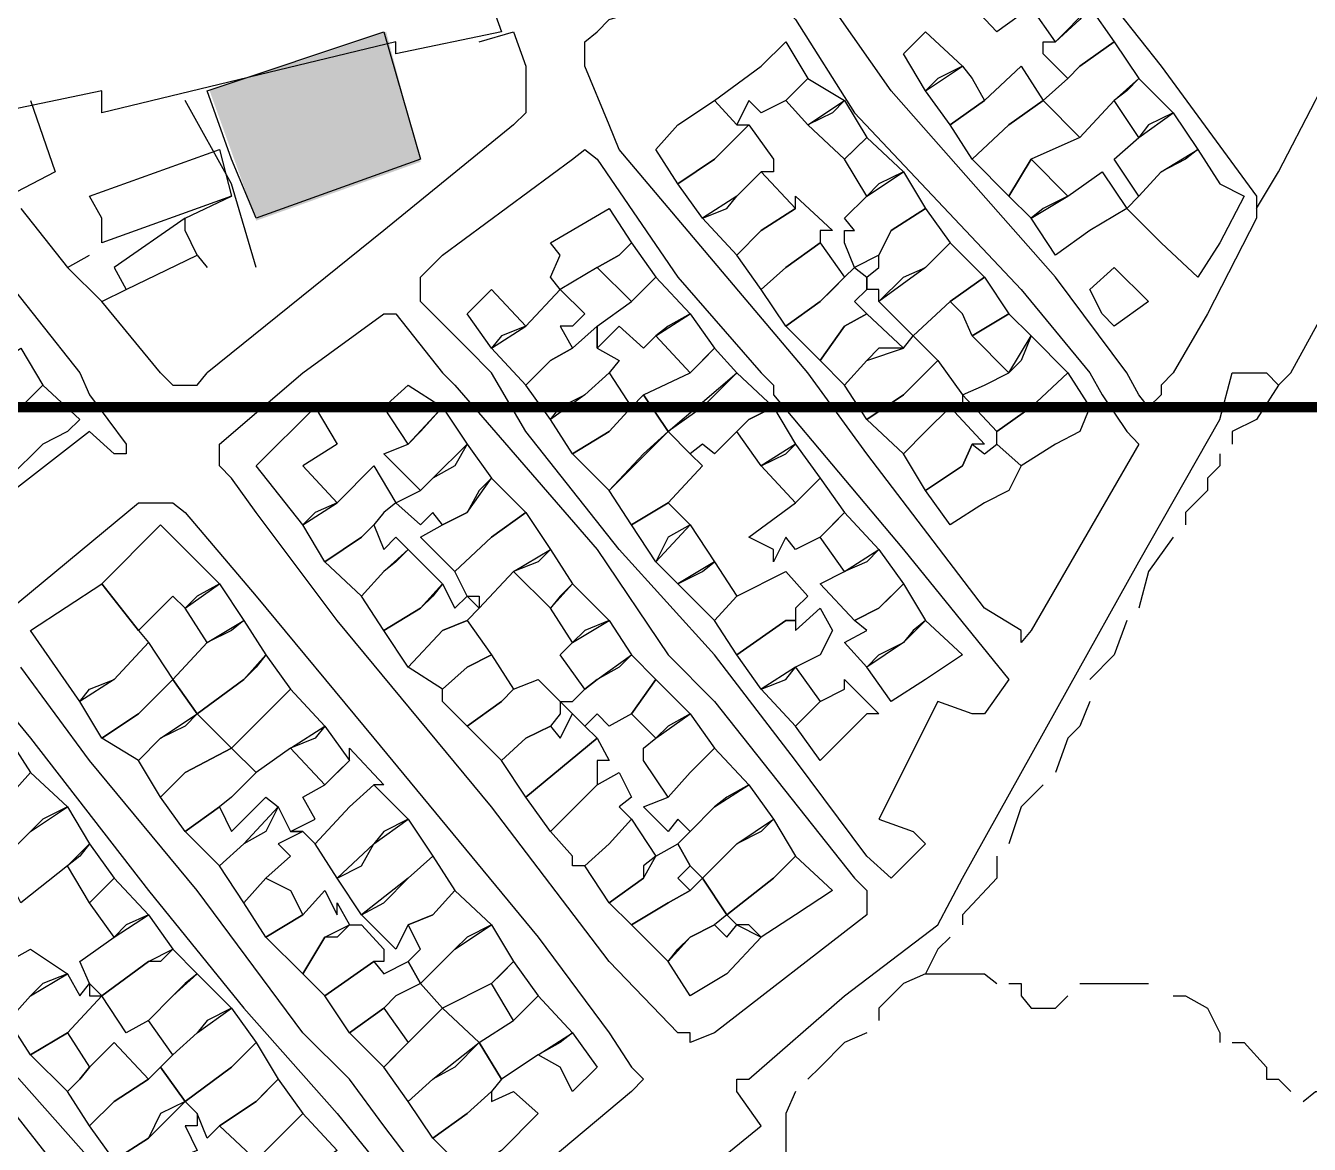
# Model space of a CAD drawing. Header units: millimetres. Extents: x -3588 to 75209, y -3737 to 38254.
# Drawn here: x 28037.4 to 28185.2, y 5779.9 to 5908.6 of the extents above; entities that cross this region are included whole.
import ezdxf

# ---------------------------------------------------------------- set-up
doc = ezdxf.new("R2010")
doc.units = ezdxf.units.MM
doc.layers.add('H', color=250, linetype='Continuous')
doc.layers.add('P', color=253, linetype='Continuous')

msp = doc.modelspace()

# ---------------------------------------------------------------- hatches: boundary and pattern name
at = {"layer": 'H', "linetype": 'Continuous'}
msp.add_hatch(color=254, dxfattribs=at).paths.add_polyline_path([(28063.917, 5886.14), (28058.556, 5901.088), (28078.881, 5907.873), (28082.834, 5892.91), (28063.917, 5886.14), (28063.917, 5886.14)])

# ---------------------------------------------------------------- linework, layer by layer
at = {"layer": 'P', "color": 254}
for points in [[(28179.08, 5887.549), (28181.624, 5891.774), (28185.865, 5899.967), (28191.227, 5910.69), (28195.18, 5917.476), (28195.18, 5918.884), (28191.227, 5932.423), (28189.818, 5933.847), (28188.41, 5934.968), (28185.865, 5934.968), (28179.08, 5932.423), (28177.672, 5931.015), (28179.08, 5927.062), (28161.3, 5921.412), (28159.891, 5925.653), (28158.755, 5925.653), (28151.986, 5922.837)], [(28183.033, 5868.632), (28191.227, 5883.596), (28191.227, 5885.004), (28186.986, 5886.412), (28186.986, 5887.549), (28189.818, 5893.198), (28196.588, 5906.737), (28201.949, 5914.643), (28201.949, 5916.051), (28201.949, 5917.476), (28201.949, 5918.884), (28200.541, 5925.653)], [(28168.085, 5867.224), (28168.085, 5866.088), (28166.661, 5864.679), (28165.541, 5866.088), (28164.132, 5868.632), (28155.938, 5879.643), (28137.022, 5901.088), (28130.253, 5910.69), (28126.012, 5914.643), (28127.436, 5916.051), (28130.253, 5916.051), (28150.577, 5922.837), (28151.986, 5922.837), (28153.122, 5922.837), (28168.085, 5903.92), (28179.08, 5888.957), (28179.08, 5887.549), (28179.08, 5886.412), (28173.447, 5875.402), (28169.494, 5868.632), (28168.085, 5867.224)], [(28088.195, 5918.884), (28092.148, 5907.873), (28080.001, 5905.329), (28080.001, 5906.737), (28046.137, 5898.559), (28046.137, 5901.088), (28033.99, 5898.559), (28017.618, 5917.476)], [(28002.943, 5917.476), (28019.027, 5898.559), (28033.99, 5880.763), (28043.592, 5868.632), (28044.713, 5866.088), (28048.954, 5860.438), (28048.954, 5859.318), (28047.545, 5859.318), (28044.713, 5861.863), (28027.221, 5848.307), (28030.037, 5844.355), (28028.629, 5842.946), (28028.629, 5844.355), (28008.304, 5868.632), (27997.294, 5882.187)], [(28145.216, 5912.098), (28147.761, 5914.643), (28149.169, 5914.643), (28150.577, 5914.643), (28153.122, 5917.476), (28157.347, 5913.523), (28153.122, 5910.69), (28149.169, 5907.873), (28145.216, 5912.098)], [(28161.3, 5866.088), (28164.132, 5861.863), (28165.541, 5860.438), (28153.122, 5838.993), (28151.986, 5837.585), (28151.986, 5838.993), (28147.761, 5841.538), (28134.205, 5859.318), (28127.436, 5868.632), (28105.687, 5894.318), (28104.567, 5897.151), (28101.734, 5903.92), (28101.734, 5906.737), (28103.158, 5907.873), (28104.567, 5909.282), (28113.881, 5912.098), (28120.65, 5913.523), (28122.059, 5913.523), (28123.483, 5912.098), (28126.012, 5909.282), (28132.797, 5898.559), (28151.986, 5878.234), (28159.891, 5868.632), (28161.3, 5866.088)], [(28158.755, 5909.282), (28155.938, 5906.737), (28153.122, 5910.69), (28157.347, 5913.523), (28159.891, 5910.69), (28158.755, 5909.282)], [(28154.53, 5906.737), (28155.938, 5906.737), (28159.891, 5910.69), (28162.708, 5906.737), (28158.755, 5903.92), (28157.347, 5902.512), (28154.53, 5905.329), (28154.53, 5906.737)], [(28093.556, 5907.873), (28094.964, 5903.92), (28094.964, 5901.088), (28094.964, 5898.559), (28093.556, 5897.151), (28078.593, 5885.004), (28058.268, 5868.632)], [(28061.084, 5893.198), (28058.268, 5901.088), (28078.593, 5907.873), (28082.834, 5893.198), (28063.917, 5886.412), (28061.084, 5893.198)], [(28089.603, 5906.737), (28093.556, 5907.873)], [(28142.383, 5902.512), (28140.975, 5901.088), (28138.43, 5905.329), (28140.975, 5907.873), (28145.216, 5903.92), (28142.383, 5902.512)], [(28126.012, 5901.088), (28124.891, 5899.967), (28122.059, 5898.559), (28120.65, 5899.967), (28119.242, 5897.151), (28116.697, 5899.967), (28122.059, 5903.92), (28124.891, 5906.737), (28127.436, 5902.512), (28126.012, 5901.088)], [(28164.132, 5901.088), (28162.708, 5899.967), (28158.755, 5895.726), (28154.53, 5899.967), (28157.347, 5902.512), (28158.755, 5903.92), (28162.708, 5906.737), (28165.541, 5902.512), (28164.132, 5901.088)], [(28146.336, 5902.512), (28147.761, 5899.967), (28143.808, 5897.151), (28140.975, 5901.088), (28145.216, 5903.92), (28146.336, 5902.512)], [(28150.577, 5897.151), (28146.336, 5893.198), (28143.808, 5897.151), (28147.761, 5899.967), (28151.986, 5903.92), (28154.53, 5899.967), (28150.577, 5897.151)], [(28130.253, 5898.559), (28127.436, 5897.151), (28124.891, 5899.967), (28127.436, 5902.512), (28131.661, 5899.967), (28130.253, 5898.559)], [(28166.661, 5897.151), (28165.541, 5895.726), (28162.708, 5899.967), (28165.541, 5902.512), (28169.494, 5898.559), (28166.661, 5897.151)], [(28037.943, 5899.967), (28040.76, 5891.774), (28035.399, 5888.957)], [(28063.917, 5880.763), (28061.084, 5890.365), (28055.723, 5899.967)], [(28119.242, 5897.151), (28120.65, 5897.151), (28116.697, 5893.198), (28112.472, 5890.365), (28109.928, 5894.318), (28112.472, 5897.151), (28116.697, 5899.967), (28119.242, 5897.151)], [(28132.797, 5894.318), (28131.661, 5893.198), (28127.436, 5897.151), (28131.661, 5899.967), (28134.205, 5895.726), (28132.797, 5894.318)], [(28153.122, 5893.198), (28150.577, 5888.957), (28146.336, 5893.198), (28150.577, 5897.151), (28154.53, 5899.967), (28158.755, 5895.726), (28153.122, 5893.198)], [(28170.902, 5893.198), (28168.085, 5891.774), (28165.541, 5888.957), (28162.708, 5893.198), (28165.541, 5895.726), (28169.494, 5898.559), (28172.31, 5894.318), (28170.902, 5893.198)], [(28123.483, 5891.774), (28122.059, 5891.774), (28119.242, 5888.957), (28115.289, 5886.412), (28112.472, 5890.365), (28116.697, 5893.198), (28120.65, 5897.151), (28123.483, 5893.198), (28123.483, 5891.774)], [(28135.614, 5890.365), (28134.205, 5888.957), (28131.661, 5893.198), (28134.205, 5895.726), (28138.43, 5891.774), (28135.614, 5890.365)], [(28046.137, 5886.412), (28044.713, 5888.957), (28059.676, 5894.318), (28061.084, 5888.957), (28046.137, 5883.596), (28046.137, 5886.412)], [(28123.483, 5867.224), (28123.483, 5866.088), (28138.43, 5848.307), (28150.577, 5833.344), (28147.761, 5829.391), (28146.336, 5829.391), (28142.383, 5830.799), (28135.614, 5817.26), (28139.567, 5815.852), (28140.975, 5814.428), (28138.43, 5811.899), (28137.022, 5810.475), (28134.205, 5813.019), (28126.012, 5824.03), (28116.697, 5836.177), (28105.687, 5848.307), (28094.964, 5861.863), (28091.011, 5868.632), (28088.195, 5871.449), (28082.834, 5876.826), (28082.834, 5878.234), (28082.834, 5879.643), (28085.362, 5882.187), (28100.326, 5893.198), (28101.734, 5894.318), (28103.158, 5893.198), (28112.472, 5879.643), (28122.059, 5868.632), (28123.483, 5867.224)], [(28174.855, 5883.596), (28172.31, 5879.643), (28168.085, 5883.596), (28164.132, 5887.549), (28165.541, 5888.957), (28168.085, 5891.774), (28172.31, 5894.318), (28174.855, 5890.365), (28177.672, 5888.957), (28174.855, 5883.596)], [(28154.53, 5887.549), (28153.122, 5886.412), (28150.577, 5888.957), (28153.122, 5893.198), (28157.347, 5888.957), (28154.53, 5887.549)], [(28118.106, 5887.549), (28119.242, 5888.957), (28122.059, 5891.774), (28126.012, 5887.549), (28122.059, 5885.004), (28119.242, 5882.187), (28115.289, 5886.412), (28118.106, 5887.549)], [(28131.661, 5885.004), (28132.797, 5885.004), (28131.661, 5886.412), (28134.205, 5888.957), (28138.43, 5891.774), (28140.975, 5887.549), (28137.022, 5885.004), (28135.614, 5882.187), (28132.797, 5880.763), (28131.661, 5883.596), (28131.661, 5885.004)], [(28159.891, 5885.004), (28155.938, 5882.187), (28153.122, 5886.412), (28157.347, 5888.957), (28161.3, 5891.774), (28164.132, 5887.549), (28159.891, 5885.004)], [(28055.723, 5886.412), (28061.084, 5888.957)], [(28128.844, 5885.004), (28128.844, 5883.596), (28124.891, 5880.763), (28122.059, 5878.234), (28119.242, 5882.187), (28122.059, 5885.004), (28126.012, 5887.549), (28126.012, 5888.957), (28130.253, 5885.004), (28128.844, 5885.004)], [(28036.807, 5887.549), (28042.184, 5880.763), (28044.713, 5882.187)], [(28055.723, 5886.412), (28047.545, 5880.763), (28048.954, 5878.234)], [(28057.132, 5882.187), (28055.723, 5885.004), (28055.723, 5886.412)], [(28105.687, 5882.187), (28103.158, 5880.763), (28098.917, 5878.234), (28097.781, 5879.643), (28098.917, 5882.187), (28097.781, 5883.596), (28104.567, 5887.549), (28107.111, 5883.596), (28105.687, 5882.187)], [(28135.614, 5878.234), (28134.205, 5878.234), (28134.205, 5879.643), (28135.614, 5880.763), (28135.614, 5882.187), (28137.022, 5885.004), (28140.975, 5887.549), (28143.808, 5883.596), (28140.975, 5880.763), (28135.614, 5876.826), (28135.614, 5878.234)], [(28105.687, 5882.187), (28107.111, 5883.596), (28109.928, 5879.643), (28107.111, 5876.826), (28103.158, 5880.763), (28105.687, 5882.187)], [(28130.253, 5878.234), (28128.844, 5876.826), (28124.891, 5873.993), (28122.059, 5878.234), (28124.891, 5880.763), (28128.844, 5883.596), (28131.661, 5879.643), (28130.253, 5878.234)], [(28138.43, 5879.643), (28140.975, 5880.763), (28143.808, 5883.596), (28147.761, 5879.643), (28143.808, 5876.826), (28139.567, 5872.873), (28135.614, 5876.826), (28138.43, 5879.643)], [(28048.954, 5878.234), (28057.132, 5882.187)], [(28057.132, 5882.187), (28058.268, 5880.763)], [(28046.137, 5876.826), (28042.184, 5880.763)], [(28134.205, 5879.643), (28134.205, 5878.234), (28132.797, 5876.826), (28134.205, 5875.402), (28131.661, 5873.993), (28128.844, 5870.041), (28124.891, 5873.993), (28128.844, 5876.826), (28131.661, 5879.643), (28132.797, 5880.763), (28134.205, 5879.643)], [(28161.3, 5875.402), (28159.891, 5878.234), (28162.708, 5880.763), (28166.661, 5876.826), (28162.708, 5873.993), (28161.3, 5875.402)], [(28111.336, 5873.993), (28109.928, 5872.873), (28108.519, 5871.449), (28105.687, 5873.993), (28103.158, 5871.449), (28103.158, 5873.993), (28107.111, 5876.826), (28109.928, 5879.643), (28113.881, 5875.402), (28111.336, 5873.993)], [(28145.216, 5875.402), (28143.808, 5876.826), (28147.761, 5879.643), (28150.577, 5875.402), (28146.336, 5872.873), (28145.216, 5875.402)], [(28046.137, 5876.826), (28048.954, 5878.234)], [(28092.148, 5872.873), (28091.011, 5871.449), (28088.195, 5875.402), (28091.011, 5878.234), (28094.964, 5873.993), (28092.148, 5872.873)], [(28100.326, 5873.993), (28098.917, 5873.993), (28100.326, 5871.449), (28097.781, 5870.041), (28094.964, 5867.224), (28091.011, 5871.449), (28094.964, 5873.993), (28098.917, 5878.234), (28101.734, 5875.402), (28100.326, 5873.993)], [(28052.907, 5868.632), (28046.137, 5876.826)], [(28085.362, 5868.632), (28086.786, 5867.224), (28103.158, 5848.307), (28111.336, 5836.177), (28116.697, 5830.799), (28132.797, 5810.475), (28134.205, 5809.066), (28134.205, 5807.658), (28134.205, 5806.25), (28116.697, 5792.695), (28113.881, 5791.574), (28113.881, 5792.695), (28112.472, 5792.695), (28104.567, 5800.888), (28091.011, 5818.669), (28073.231, 5840.114), (28063.917, 5852.548), (28061.084, 5856.501), (28059.676, 5857.91), (28059.676, 5859.318), (28059.676, 5860.438), (28069.278, 5868.632), (28078.593, 5875.402), (28080.001, 5875.402), (28085.362, 5868.632)], [(28115.289, 5870.041), (28113.881, 5868.632), (28109.928, 5872.873), (28113.881, 5875.402), (28116.697, 5871.449), (28115.289, 5870.041)], [(28135.614, 5871.449), (28134.205, 5870.041), (28131.661, 5867.224), (28128.844, 5870.041), (28131.661, 5873.993), (28134.205, 5875.402), (28138.43, 5871.449), (28135.614, 5871.449)], [(28151.986, 5870.041), (28150.577, 5868.632), (28146.336, 5872.873), (28150.577, 5875.402), (28153.122, 5872.873), (28151.986, 5870.041)], [(28103.158, 5871.449), (28105.687, 5870.041), (28104.567, 5868.632), (28101.734, 5866.088), (28097.781, 5863.271), (28094.964, 5867.224), (28097.781, 5870.041), (28100.326, 5871.449), (28103.158, 5873.993), (28103.158, 5871.449)], [(28139.567, 5867.224), (28138.43, 5866.088), (28134.205, 5863.271), (28131.661, 5867.224), (28134.205, 5870.041), (28138.43, 5871.449), (28139.567, 5872.873), (28142.383, 5870.041), (28139.567, 5867.224)], [(28147.761, 5867.224), (28150.577, 5868.632), (28153.122, 5872.873), (28157.347, 5868.632), (28153.122, 5864.679), (28149.169, 5861.863), (28145.216, 5866.088), (28147.761, 5867.224)], [(28031.174, 5866.088), (28032.582, 5868.632), (28036.807, 5871.449), (28039.351, 5867.224), (28036.807, 5864.679), (28032.582, 5860.438), (28028.629, 5864.679), (28031.174, 5866.088)], [(28115.289, 5864.679), (28111.336, 5861.863), (28108.519, 5866.088), (28113.881, 5868.632), (28116.697, 5871.449), (28119.242, 5868.632), (28115.289, 5864.679)], [(28052.907, 5868.632), (28054.315, 5867.224), (28055.723, 5867.224), (28057.132, 5867.224), (28058.268, 5868.632)], [(28098.917, 5864.679), (28101.734, 5866.088), (28104.567, 5868.632), (28107.111, 5864.679), (28104.567, 5861.863), (28100.326, 5859.318), (28097.781, 5863.271), (28098.917, 5864.679)], [(28107.111, 5769.825), (28122.059, 5781.972), (28119.242, 5785.925), (28119.242, 5787.333), (28120.65, 5787.333), (28131.661, 5796.936), (28142.383, 5805.113), (28145.216, 5810.475), (28157.347, 5832.224), (28165.541, 5846.899), (28174.855, 5863.271), (28176.263, 5868.632)], [(28120.65, 5863.271), (28119.242, 5861.863), (28116.697, 5859.318), (28115.289, 5860.438), (28113.881, 5859.318), (28111.336, 5861.863), (28119.242, 5868.632), (28123.483, 5864.679), (28120.65, 5863.271)], [(28145.216, 5864.679), (28143.808, 5864.679), (28140.975, 5861.863), (28138.43, 5859.318), (28134.205, 5863.271), (28138.43, 5866.088), (28142.383, 5870.041), (28145.216, 5866.088), (28145.216, 5864.679)], [(28158.755, 5861.863), (28155.938, 5860.438), (28151.986, 5857.91), (28149.169, 5860.438), (28149.169, 5861.863), (28153.122, 5864.679), (28157.347, 5868.632), (28159.891, 5864.679), (28158.755, 5861.863)], [(28176.263, 5868.632), (28177.672, 5868.632), (28180.216, 5868.632)], [(28180.216, 5868.632), (28181.624, 5867.224), (28183.033, 5868.632)], [(28042.184, 5861.863), (28039.351, 5860.438), (28035.399, 5856.501), (28032.582, 5860.438), (28036.807, 5864.679), (28039.351, 5867.224), (28043.592, 5863.271), (28042.184, 5861.863)], [(28082.834, 5861.863), (28081.409, 5860.438), (28078.593, 5864.679), (28081.409, 5867.224), (28085.362, 5864.679), (28082.834, 5861.863)], [(28181.624, 5867.224), (28179.08, 5863.271), (28176.263, 5861.863), (28176.263, 5860.438)], [(28108.519, 5859.318), (28104.567, 5855.077), (28100.326, 5859.318), (28104.567, 5861.863), (28107.111, 5864.679), (28108.519, 5866.088), (28111.336, 5861.863), (28108.519, 5859.318)], [(28070.687, 5852.548), (28069.278, 5851.124), (28063.917, 5857.91), (28070.687, 5864.679), (28073.231, 5860.438), (28069.278, 5857.91), (28073.231, 5853.669), (28070.687, 5852.548)], [(28086.786, 5857.91), (28084.242, 5856.501), (28082.834, 5855.077), (28078.593, 5859.318), (28081.409, 5860.438), (28085.362, 5864.679), (28088.195, 5860.438), (28086.786, 5857.91)], [(28120.65, 5863.271), (28123.483, 5864.679), (28126.012, 5860.438), (28122.059, 5857.91), (28119.242, 5861.863), (28120.65, 5863.271)], [(28146.336, 5860.438), (28145.216, 5857.91), (28140.975, 5855.077), (28138.43, 5859.318), (28140.975, 5861.863), (28143.808, 5864.679), (28147.761, 5860.438), (28146.336, 5860.438)], [(28113.881, 5859.318), (28115.289, 5857.91), (28111.336, 5853.669), (28107.111, 5851.124), (28104.567, 5855.077), (28111.336, 5861.863), (28113.881, 5859.318)], [(28089.603, 5855.077), (28088.195, 5852.548), (28085.362, 5851.124), (28084.242, 5852.548), (28082.834, 5851.124), (28080.001, 5853.669), (28082.834, 5855.077), (28084.242, 5856.501), (28088.195, 5860.438), (28091.011, 5856.501), (28089.603, 5855.077)], [(28124.891, 5859.318), (28126.012, 5860.438), (28128.844, 5856.501), (28126.012, 5853.669), (28122.059, 5857.91), (28124.891, 5859.318)], [(28150.577, 5855.077), (28147.761, 5853.669), (28143.808, 5851.124), (28140.975, 5855.077), (28145.216, 5857.91), (28146.336, 5860.438), (28147.761, 5859.318), (28149.169, 5860.438), (28151.986, 5857.91), (28150.577, 5855.077)], [(28174.855, 5859.318), (28174.855, 5857.91), (28173.447, 5856.501), (28173.447, 5855.077), (28170.902, 5852.548), (28170.902, 5851.124)], [(28078.593, 5852.548), (28077.456, 5851.124), (28076.048, 5849.716), (28071.823, 5846.899), (28069.278, 5851.124), (28073.231, 5853.669), (28077.456, 5857.91), (28080.001, 5853.669), (28078.593, 5852.548)], [(28091.011, 5849.716), (28086.786, 5845.763), (28082.834, 5849.716), (28085.362, 5851.124), (28088.195, 5852.548), (28091.011, 5856.501), (28094.964, 5852.548), (28091.011, 5849.716)], [(28130.253, 5851.124), (28128.844, 5849.716), (28126.012, 5848.307), (28124.891, 5849.716), (28123.483, 5846.899), (28123.483, 5848.307), (28120.65, 5849.716), (28126.012, 5853.669), (28128.844, 5856.501), (28131.661, 5852.548), (28130.253, 5851.124)], [(28033.99, 5840.114), (28050.362, 5853.669), (28051.498, 5853.669), (28052.907, 5853.669), (28054.315, 5853.669), (28055.723, 5852.548), (28063.917, 5842.946), (28077.456, 5826.574), (28096.373, 5803.705), (28104.567, 5792.695), (28107.111, 5788.742), (28108.519, 5787.333), (28107.111, 5785.925), (28089.603, 5771.25), (28088.195, 5771.25), (28086.786, 5771.25), (28078.593, 5781.972), (28074.64, 5787.333)], [(28096.373, 5846.899), (28093.556, 5845.763), (28089.603, 5841.538), (28088.195, 5842.946), (28086.786, 5845.763), (28091.011, 5849.716), (28094.964, 5852.548), (28097.781, 5848.307), (28096.373, 5846.899)], [(28111.336, 5849.716), (28109.928, 5846.899), (28107.111, 5851.124), (28111.336, 5853.669), (28113.881, 5851.124), (28111.336, 5849.716)], [(28134.205, 5846.899), (28131.661, 5845.763), (28128.844, 5849.716), (28131.661, 5852.548), (28135.614, 5848.307), (28134.205, 5846.899)], [(28057.132, 5842.946), (28055.723, 5841.538), (28054.315, 5842.946), (28050.362, 5838.993), (28046.137, 5844.355), (28052.907, 5851.124), (28059.676, 5844.355), (28057.132, 5842.946)], [(28080.001, 5846.899), (28078.593, 5845.763), (28076.048, 5842.946), (28071.823, 5846.899), (28076.048, 5849.716), (28077.456, 5851.124), (28078.593, 5848.307), (28080.001, 5849.716), (28081.409, 5848.307), (28080.001, 5846.899)], [(28116.697, 5846.899), (28112.472, 5844.355), (28109.928, 5846.899), (28113.881, 5851.124), (28116.697, 5846.899)], [(28169.494, 5849.716), (28166.661, 5845.763), (28165.541, 5841.538)], [(28084.242, 5842.946), (28082.834, 5841.538), (28078.593, 5838.993), (28076.048, 5842.946), (28078.593, 5845.763), (28081.409, 5848.307), (28085.362, 5844.355), (28084.242, 5842.946)], [(28098.917, 5842.946), (28097.781, 5841.538), (28093.556, 5845.763), (28097.781, 5848.307), (28100.326, 5844.355), (28098.917, 5842.946)], [(28137.022, 5842.946), (28135.614, 5841.538), (28132.797, 5840.114), (28128.844, 5844.355), (28131.661, 5845.763), (28135.614, 5848.307), (28138.43, 5844.355), (28137.022, 5842.946)], [(28115.289, 5845.763), (28116.697, 5846.899), (28119.242, 5842.946), (28116.697, 5840.114), (28112.472, 5844.355), (28115.289, 5845.763)], [(28126.012, 5841.538), (28126.012, 5840.114), (28124.891, 5840.114), (28119.242, 5836.177), (28116.697, 5840.114), (28119.242, 5842.946), (28124.891, 5845.763), (28127.436, 5842.946), (28126.012, 5841.538)], [(28050.362, 5838.993), (28051.498, 5837.585), (28047.545, 5833.344), (28043.592, 5830.799), (28037.943, 5838.993), (28046.137, 5844.355), (28050.362, 5838.993)], [(28061.084, 5838.993), (28058.268, 5837.585), (28055.723, 5841.538), (28059.676, 5844.355), (28062.509, 5840.114), (28061.084, 5838.993)], [(28089.603, 5842.946), (28089.603, 5841.538), (28088.195, 5840.114), (28085.362, 5838.993), (28081.409, 5834.752), (28078.593, 5838.993), (28082.834, 5841.538), (28085.362, 5844.355), (28086.786, 5841.538), (28088.195, 5842.946), (28089.603, 5842.946)], [(28101.734, 5838.993), (28100.326, 5837.585), (28097.781, 5841.538), (28100.326, 5844.355), (28104.567, 5840.114), (28101.734, 5838.993)], [(28139.567, 5838.993), (28138.43, 5837.585), (28134.205, 5834.752), (28131.661, 5837.585), (28134.205, 5838.993), (28132.797, 5840.114), (28135.614, 5841.538), (28138.43, 5844.355), (28140.975, 5840.114), (28139.567, 5838.993)], [(28128.844, 5836.177), (28126.012, 5834.752), (28122.059, 5832.224), (28119.242, 5836.177), (28124.891, 5840.114), (28126.012, 5840.114), (28126.012, 5838.993), (28128.844, 5841.538), (28130.253, 5838.993), (28128.844, 5836.177)], [(28063.917, 5834.752), (28062.509, 5833.344), (28057.132, 5829.391), (28054.315, 5833.344), (28058.268, 5837.585), (28062.509, 5840.114), (28065.037, 5836.177), (28063.917, 5834.752)], [(28091.011, 5836.177), (28088.195, 5834.752), (28085.362, 5832.224), (28081.409, 5834.752), (28085.362, 5838.993), (28088.195, 5840.114), (28091.011, 5836.177)], [(28105.687, 5834.752), (28103.158, 5833.344), (28101.734, 5832.224), (28098.917, 5836.177), (28100.326, 5837.585), (28104.567, 5840.114), (28107.111, 5836.177), (28105.687, 5834.752)], [(28135.614, 5836.177), (28138.43, 5837.585), (28140.975, 5840.114), (28145.216, 5836.177), (28140.975, 5833.344), (28137.022, 5830.799), (28134.205, 5834.752), (28135.614, 5836.177)], [(28164.132, 5840.114), (28162.708, 5836.177), (28159.891, 5833.344)], [(28044.713, 5832.224), (28047.545, 5833.344), (28051.498, 5837.585), (28054.315, 5833.344), (28050.362, 5829.391), (28046.137, 5826.574), (28043.592, 5830.799), (28044.713, 5832.224)], [(28065.037, 5829.391), (28061.084, 5825.438), (28057.132, 5829.391), (28062.509, 5833.344), (28065.037, 5836.177), (28067.87, 5832.224), (28065.037, 5829.391)], [(28088.195, 5827.983), (28085.362, 5830.799), (28085.362, 5832.224), (28088.195, 5834.752), (28091.011, 5836.177), (28093.556, 5832.224), (28092.148, 5830.799), (28088.195, 5827.983)], [(28100.326, 5830.799), (28101.734, 5832.224), (28103.158, 5833.344), (28107.111, 5836.177), (28109.928, 5833.344), (28107.111, 5829.391), (28104.567, 5827.983), (28103.158, 5829.391), (28101.734, 5827.983), (28100.326, 5829.391), (28098.917, 5830.799), (28100.326, 5830.799)], [(28031.174, 5834.752), (28037.943, 5826.574), (28051.498, 5809.066), (28062.509, 5795.527), (28073.231, 5783.38), (28084.242, 5769.825), (28084.242, 5768.417), (28085.362, 5767.009), (28084.242, 5767.009), (28080.001, 5761.647), (28077.456, 5760.239)], [(28074.64, 5787.333), (28069.278, 5792.695), (28057.132, 5809.066), (28044.713, 5824.03), (28036.807, 5834.752)], [(28124.891, 5833.344), (28126.012, 5834.752), (28128.844, 5830.799), (28126.012, 5827.983), (28122.059, 5832.224), (28124.891, 5833.344)], [(28055.723, 5827.983), (28052.907, 5826.574), (28050.362, 5824.03), (28046.137, 5826.574), (28050.362, 5829.391), (28054.315, 5833.344), (28057.132, 5829.391), (28055.723, 5827.983)], [(28098.917, 5829.391), (28097.781, 5827.983), (28094.964, 5826.574), (28092.148, 5824.03), (28088.195, 5827.983), (28092.148, 5830.799), (28093.556, 5832.224), (28096.373, 5833.344), (28098.917, 5830.799), (28098.917, 5829.391)], [(28111.336, 5827.983), (28109.928, 5826.574), (28107.111, 5829.391), (28109.928, 5833.344), (28113.881, 5829.391), (28111.336, 5827.983)], [(28134.205, 5829.391), (28128.844, 5824.03), (28126.012, 5827.983), (28128.844, 5830.799), (28131.661, 5832.224), (28131.661, 5833.344), (28135.614, 5829.391), (28134.205, 5829.391)], [(28070.687, 5826.574), (28067.87, 5825.438), (28063.917, 5822.622), (28061.084, 5825.438), (28065.037, 5829.391), (28067.87, 5832.224), (28071.823, 5827.983), (28070.687, 5826.574)], [(28159.891, 5830.799), (28158.755, 5827.983), (28157.347, 5826.574), (28155.938, 5822.622)], [(28055.723, 5822.622), (28052.907, 5819.789), (28050.362, 5824.03), (28052.907, 5826.574), (28057.132, 5829.391), (28061.084, 5825.438), (28055.723, 5822.622)], [(28101.734, 5827.983), (28103.158, 5826.574), (28094.964, 5819.789), (28092.148, 5824.03), (28094.964, 5826.574), (28097.781, 5827.983), (28098.917, 5826.574), (28100.326, 5829.391), (28101.734, 5827.983)], [(28108.519, 5825.438), (28109.928, 5826.574), (28113.881, 5829.391), (28116.697, 5825.438), (28113.881, 5822.622), (28111.336, 5819.789), (28108.519, 5824.03), (28108.519, 5825.438)], [(28073.231, 5822.622), (28071.823, 5821.213), (28067.87, 5825.438), (28071.823, 5827.983), (28074.64, 5824.03), (28073.231, 5822.622)], [(28030.037, 5821.213), (28032.582, 5824.03), (28035.399, 5826.574), (28037.943, 5822.622), (28035.399, 5819.789), (28032.582, 5817.26), (28030.037, 5815.852), (28027.221, 5819.789), (28030.037, 5821.213)], [(28103.158, 5824.03), (28103.158, 5822.622), (28103.158, 5821.213), (28097.781, 5815.852), (28094.964, 5819.789), (28103.158, 5826.574), (28104.567, 5824.03), (28103.158, 5824.03)], [(28061.084, 5819.789), (28059.676, 5818.669), (28055.723, 5815.852), (28052.907, 5819.789), (28055.723, 5822.622), (28061.084, 5825.438), (28063.917, 5822.622), (28061.084, 5819.789)], [(28074.64, 5824.03), (28074.64, 5825.438), (28078.593, 5821.213), (28077.456, 5821.213), (28074.64, 5818.669), (28070.687, 5814.428), (28069.278, 5815.852), (28067.87, 5815.852), (28070.687, 5817.26), (28069.278, 5819.789), (28071.823, 5821.213), (28074.64, 5824.03)], [(28118.106, 5819.789), (28116.697, 5818.669), (28113.881, 5815.852), (28112.472, 5817.26), (28111.336, 5815.852), (28108.519, 5818.669), (28111.336, 5819.789), (28113.881, 5822.622), (28116.697, 5825.438), (28120.65, 5821.213), (28118.106, 5819.789)], [(28039.351, 5817.26), (28037.943, 5815.852), (28033.99, 5811.899), (28032.582, 5813.019), (28033.99, 5814.428), (28032.582, 5817.26), (28035.399, 5819.789), (28037.943, 5822.622), (28042.184, 5818.669), (28039.351, 5817.26)], [(28101.734, 5811.899), (28100.326, 5811.899), (28100.326, 5813.019), (28097.781, 5815.852), (28103.158, 5821.213), (28105.687, 5822.622), (28107.111, 5819.789), (28105.687, 5818.669), (28107.111, 5817.26), (28104.567, 5814.428), (28101.734, 5811.899)], [(28078.593, 5815.852), (28077.456, 5814.428), (28073.231, 5810.475), (28070.687, 5814.428), (28074.64, 5818.669), (28077.456, 5821.213), (28081.409, 5817.26), (28078.593, 5815.852)], [(28122.059, 5815.852), (28119.242, 5814.428), (28115.289, 5810.475), (28113.881, 5811.899), (28112.472, 5814.428), (28113.881, 5815.852), (28116.697, 5818.669), (28120.65, 5821.213), (28123.483, 5817.26), (28122.059, 5815.852)], [(28154.53, 5821.213), (28151.986, 5818.669), (28150.577, 5814.428)], [(28043.592, 5813.019), (28042.184, 5811.899), (28036.807, 5807.658), (28035.399, 5810.475), (28033.99, 5811.899), (28037.943, 5815.852), (28042.184, 5818.669), (28044.713, 5814.428), (28043.592, 5813.019)], [(28065.037, 5815.852), (28062.509, 5814.428), (28059.676, 5811.899), (28055.723, 5815.852), (28059.676, 5818.669), (28061.084, 5815.852), (28065.037, 5819.789), (28066.462, 5818.669), (28065.037, 5815.852)], [(28067.87, 5815.852), (28069.278, 5815.852), (28066.462, 5814.428), (28067.87, 5813.019), (28065.037, 5810.475), (28062.509, 5807.658), (28059.676, 5811.899), (28062.509, 5814.428), (28066.462, 5818.669), (28067.87, 5815.852)], [(28027.221, 5750.925), (28021.859, 5756.286), (28009.424, 5772.37), (27998.702, 5784.789), (27989.1, 5795.527), (27987.98, 5798.344), (27987.98, 5800.888), (27989.1, 5803.705), (28006.896, 5817.26), (28008.304, 5817.26), (28009.424, 5817.26), (28019.027, 5805.113), (28044.713, 5772.37), (28059.676, 5753.453), (28062.509, 5750.925), (28062.509, 5749.501), (28062.509, 5748.092), (28044.713, 5734.553), (28043.592, 5734.553), (28042.184, 5734.553), (28040.76, 5734.553), (28031.174, 5745.276), (28027.221, 5750.925)], [(28076.048, 5811.899), (28077.456, 5814.428), (28081.409, 5817.26), (28084.242, 5813.019), (28081.409, 5810.475), (28076.048, 5806.25), (28073.231, 5810.475), (28076.048, 5811.899)], [(28108.519, 5811.899), (28108.519, 5810.475), (28104.567, 5807.658), (28101.734, 5811.899), (28104.567, 5814.428), (28107.111, 5817.26), (28109.928, 5813.019), (28108.519, 5811.899)], [(28123.483, 5810.475), (28118.106, 5806.25), (28115.289, 5810.475), (28119.242, 5814.428), (28123.483, 5817.26), (28126.012, 5813.019), (28123.483, 5810.475)], [(28046.137, 5809.066), (28044.713, 5807.658), (28042.184, 5811.899), (28044.713, 5814.428), (28047.545, 5810.475), (28046.137, 5809.066)], [(28113.881, 5811.899), (28112.472, 5810.475), (28113.881, 5809.066), (28111.336, 5807.658), (28107.111, 5805.113), (28104.567, 5807.658), (28108.519, 5810.475), (28109.928, 5813.019), (28112.472, 5814.428), (28113.881, 5811.899)], [(28078.593, 5807.658), (28081.409, 5810.475), (28084.242, 5813.019), (28086.786, 5809.066), (28084.242, 5806.25), (28081.409, 5805.113), (28080.001, 5802.297), (28076.048, 5806.25), (28078.593, 5807.658)], [(28120.65, 5805.113), (28119.242, 5805.113), (28118.106, 5806.25), (28123.483, 5810.475), (28126.012, 5813.019), (28130.253, 5809.066), (28126.012, 5806.25), (28122.059, 5803.705), (28120.65, 5805.113)], [(28149.169, 5813.019), (28149.169, 5810.475), (28145.216, 5806.25), (28145.216, 5805.113)], [(28048.954, 5805.113), (28047.545, 5803.705), (28044.713, 5807.658), (28047.545, 5810.475), (28051.498, 5806.25), (28048.954, 5805.113)], [(28067.87, 5809.066), (28069.278, 5806.25), (28065.037, 5803.705), (28062.509, 5807.658), (28065.037, 5810.475), (28067.87, 5809.066)], [(28118.106, 5806.25), (28116.697, 5805.113), (28113.881, 5803.705), (28111.336, 5800.888), (28107.111, 5805.113), (28111.336, 5807.658), (28113.881, 5809.066), (28115.289, 5810.475), (28118.106, 5806.25)], [(28073.231, 5803.705), (28071.823, 5803.705), (28069.278, 5799.464), (28065.037, 5803.705), (28069.278, 5806.25), (28071.823, 5809.066), (28073.231, 5806.25), (28073.231, 5807.658), (28074.64, 5805.113), (28073.231, 5803.705)], [(28088.195, 5803.705), (28086.786, 5802.297), (28082.834, 5798.344), (28081.409, 5800.888), (28082.834, 5802.297), (28081.409, 5805.113), (28084.242, 5806.25), (28086.786, 5809.066), (28091.011, 5805.113), (28088.195, 5803.705)], [(28052.907, 5800.888), (28051.498, 5800.888), (28046.137, 5796.936), (28044.713, 5798.344), (28043.592, 5800.888), (28047.545, 5803.705), (28051.498, 5806.25), (28054.315, 5802.297), (28052.907, 5800.888)], [(28078.593, 5800.888), (28077.456, 5800.888), (28071.823, 5796.936), (28069.278, 5799.464), (28071.823, 5803.705), (28074.64, 5805.113), (28076.048, 5805.113), (28078.593, 5802.297), (28078.593, 5800.888)], [(28091.011, 5798.344), (28085.362, 5795.527), (28082.834, 5798.344), (28086.786, 5802.297), (28091.011, 5805.113), (28093.556, 5800.888), (28091.011, 5798.344)], [(28112.472, 5802.297), (28113.881, 5803.705), (28116.697, 5805.113), (28118.106, 5803.705), (28119.242, 5805.113), (28122.059, 5803.705), (28118.106, 5799.464), (28113.881, 5796.936), (28111.336, 5800.888), (28112.472, 5802.297)], [(28143.808, 5803.705), (28142.383, 5802.297), (28140.975, 5799.464)], [(28039.351, 5798.344), (28037.943, 5796.936), (28035.399, 5794.103), (28032.582, 5798.344), (28035.399, 5800.888), (28037.943, 5802.297), (28042.184, 5799.464), (28039.351, 5798.344)], [(28055.723, 5798.344), (28054.315, 5796.936), (28051.498, 5794.103), (28048.954, 5792.695), (28046.137, 5796.936), (28051.498, 5800.888), (28054.315, 5802.297), (28057.132, 5799.464), (28055.723, 5798.344)], [(28080.001, 5796.936), (28078.593, 5795.527), (28074.64, 5792.695), (28071.823, 5796.936), (28077.456, 5800.888), (28078.593, 5799.464), (28081.409, 5800.888), (28082.834, 5798.344), (28080.001, 5796.936)], [(28092.148, 5799.464), (28093.556, 5800.888), (28096.373, 5796.936), (28093.556, 5794.103), (28091.011, 5798.344), (28092.148, 5799.464)], [(28044.713, 5796.936), (28046.137, 5796.936), (28042.184, 5792.695), (28037.943, 5790.15), (28035.399, 5794.103), (28037.943, 5796.936), (28042.184, 5799.464), (28043.592, 5796.936), (28044.713, 5798.344), (28044.713, 5796.936)], [(28058.268, 5794.103), (28057.132, 5792.695), (28054.315, 5790.15), (28051.498, 5794.103), (28054.315, 5796.936), (28057.132, 5799.464), (28061.084, 5795.527), (28058.268, 5794.103)], [(28140.975, 5799.464), (28138.43, 5798.344), (28135.614, 5795.527), (28135.614, 5794.103)], [(28140.975, 5799.464), (28143.808, 5799.464), (28147.761, 5799.464), (28149.169, 5798.344)], [(28150.577, 5798.344), (28151.986, 5798.344), (28151.986, 5796.936), (28153.122, 5795.527), (28155.938, 5795.527), (28157.347, 5796.936)], [(28158.755, 5798.344), (28159.891, 5798.344), (28162.708, 5798.344), (28165.541, 5798.344), (28166.661, 5798.344)], [(28098.917, 5791.574), (28096.373, 5790.15), (28092.148, 5787.333), (28089.603, 5791.574), (28093.556, 5794.103), (28096.373, 5796.936), (28100.326, 5792.695), (28098.917, 5791.574)], [(28169.494, 5796.936), (28170.902, 5796.936), (28173.447, 5795.527), (28174.855, 5792.695), (28174.855, 5791.574)], [(28062.509, 5790.15), (28061.084, 5788.742), (28055.723, 5784.789), (28052.907, 5788.742), (28054.315, 5790.15), (28057.132, 5792.695), (28061.084, 5795.527), (28063.917, 5791.574), (28062.509, 5790.15)], [(28080.001, 5790.15), (28078.593, 5788.742), (28074.64, 5792.695), (28078.593, 5795.527), (28081.409, 5791.574), (28080.001, 5790.15)], [(28086.786, 5788.742), (28084.242, 5787.333), (28081.409, 5784.789), (28078.593, 5788.742), (28081.409, 5791.574), (28085.362, 5795.527), (28089.603, 5791.574), (28086.786, 5788.742)], [(28043.592, 5787.333), (28042.184, 5785.925), (28037.943, 5790.15), (28042.184, 5792.695), (28044.713, 5788.742), (28043.592, 5787.333)], [(28098.917, 5788.742), (28096.373, 5790.15), (28100.326, 5792.695), (28103.158, 5788.742), (28100.326, 5785.925), (28098.917, 5788.742)], [(28134.205, 5792.695), (28131.661, 5791.574), (28128.844, 5788.742), (28127.436, 5787.333)], [(28043.592, 5787.333), (28044.713, 5788.742), (28047.545, 5791.574), (28051.498, 5787.333), (28047.545, 5784.789), (28044.713, 5781.972), (28042.184, 5785.925), (28043.592, 5787.333)], [(28065.037, 5785.925), (28063.917, 5784.789), (28059.676, 5781.972), (28058.268, 5780.564), (28057.132, 5783.38), (28055.723, 5784.789), (28061.084, 5788.742), (28063.917, 5791.574), (28066.462, 5787.333), (28065.037, 5785.925)], [(28091.011, 5785.925), (28088.195, 5783.38), (28084.242, 5780.564), (28081.409, 5784.789), (28084.242, 5787.333), (28089.603, 5791.574), (28092.148, 5787.333), (28091.011, 5785.925)], [(28176.263, 5791.574), (28177.672, 5791.574), (28180.216, 5788.742), (28180.216, 5787.333), (28181.624, 5787.333), (28183.033, 5785.925)], [(28077.456, 5760.239), (28076.048, 5758.815), (28067.87, 5753.453), (28067.87, 5752.045), (28066.462, 5752.045), (28063.917, 5754.878), (28058.268, 5761.647), (28051.498, 5769.825), (28046.137, 5776.611), (28035.399, 5788.742)], [(28052.907, 5783.38), (28051.498, 5780.564), (28047.545, 5778.019), (28044.713, 5781.972), (28047.545, 5784.789), (28051.498, 5787.333), (28052.907, 5788.742), (28055.723, 5784.789), (28052.907, 5783.38)], [(28066.462, 5780.564), (28063.917, 5778.019), (28059.676, 5781.972), (28063.917, 5784.789), (28066.462, 5787.333), (28069.278, 5783.38), (28066.462, 5780.564)], [(28184.457, 5784.789), (28185.865, 5785.925), (28188.41, 5785.925), (28189.818, 5787.333), (28192.635, 5785.925)], [(28092.148, 5779.139), (28088.195, 5776.611), (28084.242, 5780.564), (28088.195, 5783.38), (28091.011, 5785.925), (28091.011, 5784.789), (28093.556, 5785.925), (28096.373, 5783.38), (28092.148, 5779.139)], [(28126.012, 5785.925), (28124.891, 5783.38), (28124.891, 5780.564), (28124.891, 5778.019)], [(28057.132, 5781.972), (28055.723, 5781.972), (28057.132, 5779.139), (28054.315, 5778.019), (28051.498, 5775.203), (28047.545, 5778.019), (28051.498, 5780.564), (28055.723, 5784.789), (28057.132, 5783.38), (28057.132, 5781.972)], [(28069.278, 5776.611), (28066.462, 5773.778), (28065.037, 5775.203), (28063.917, 5773.778), (28062.509, 5776.611), (28063.917, 5778.019), (28069.278, 5783.38), (28073.231, 5779.139), (28069.278, 5776.611)]]:
    msp.add_lwpolyline(points, dxfattribs=at)
at = {"layer": 'P', "color": 254, "const_width": 1.2}
msp.add_lwpolyline([(20623.375, 5864.679), (35824.005, 5864.679)], dxfattribs=at)

doc.saveas('drawing.dxf')
